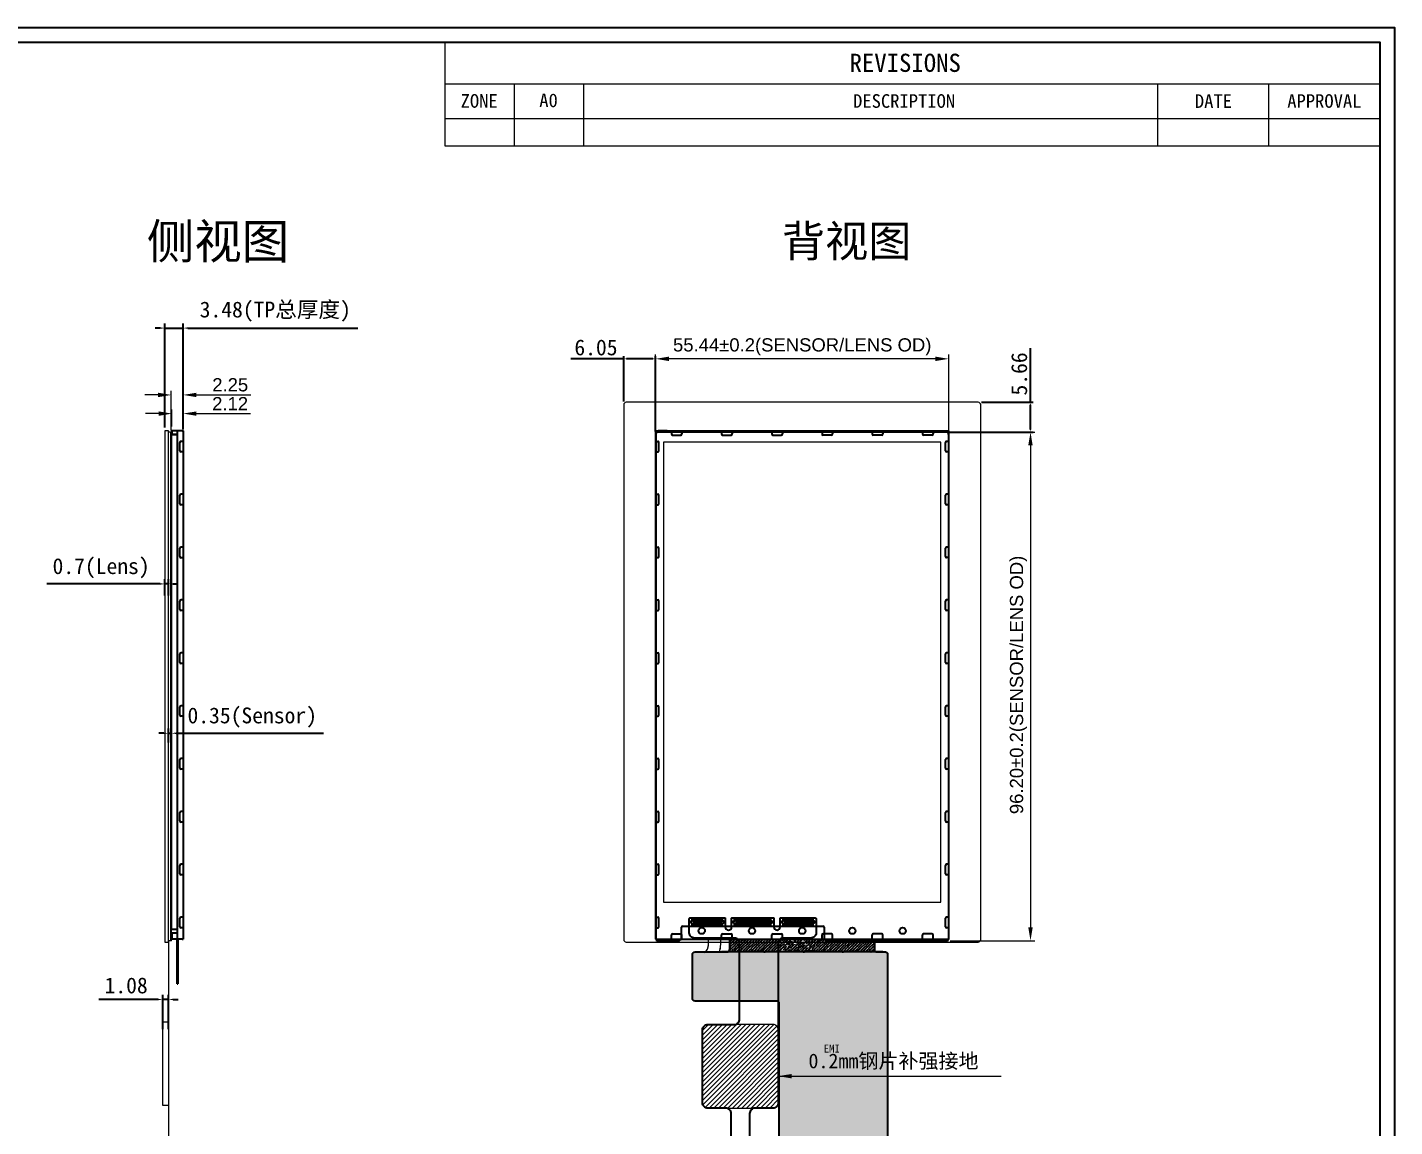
# Model space of a CAD drawing. Header units: millimetres. Extents: x 41784 to 43191, y -4854 to -4504.
# Drawn here: x 42931.9 to 43190.6, y -4711.9 to -4504 of the extents above; entities that cross this region are included whole.
import ezdxf

# ---------------------------------------------------------------- set-up
doc = ezdxf.new("R2010")
doc.units = ezdxf.units.MM
doc.header["$MEASUREMENT"] = 0
doc.header["$PDMODE"] = 3
doc.header["$PDSIZE"] = 0.3125
doc.linetypes.add('PHANTOM', pattern=[30.1625, 19.05, -1.5875, 3.175, -1.5875, 3.175, -1.5875])
doc.layers.get('0').update_dxf_attribs({"linetype": 'CONTINUOUS'})
doc.layers.get('Defpoints').update_dxf_attribs({"linetype": 'CONTINUOUS'})
for name, color, linetype in [('COVER LENS', 6, 'CONTINUOUS'), ('DEFAULT_3', 7, 'PHANTOM'), ('FPC', 3, 'CONTINUOUS'), ('ITO', 3, 'CONTINUOUS'), ('LCD-FPC', 30, 'CONTINUOUS'), ('sensor OD', 7, 'CONTINUOUS')]:
    doc.layers.add(name, color=color, linetype=linetype)
for name, color, linetype, lineweight in [('DIM', 4, 'CONTINUOUS', 9), ('DIM（标注）', 3, 'CONTINUOUS', 9), ('图框', 2, 'CONTINUOUS', 25), ('背胶', 2, 'CONTINUOUS', 18)]:
    doc.layers.add(name, color=color, linetype=linetype, lineweight=lineweight)
doc.styles.add('AAAAAA', font='arial.ttf')
doc.styles.add('Arial', font='arial.ttf', dxfattribs={"height": 2.5})
doc.styles.get("Standard").update_dxf_attribs({"font": 'simhei.ttf', "height": 3})
doc.styles.add('TITLE', font='arial.ttf')
doc.styles.add('宋体', font='', dxfattribs={"height": 3})
doc.styles.add('黑体', font='simhei.ttf', dxfattribs={"width": 0.9})
doc.styles.get('宋体').set_extended_font_data('SimSun')
doc.dimstyles.new('ISO-25$0', dxfattribs={"dimtxt": 5, "dimasz": 2.5, "dimexe": 0.8, "dimexo": 0.8, "dimtad": 1, "dimzin": 1, "dimdsep": 46, "dimtxsty": 'Arial', "dimcen": 0, "dimclrd": 256, "dimclre": 256, "dimadec": 0, "dimazin": 0, "dimtfac": 1, "dimtofl": 0, "dimtmove": 0, "dimatfit": 3, "dimfxl": 1, "dimtolj": 1, "dimlwd": 13, "dimlwe": 13, "dimarcsym": 0})
doc.dimstyles.new('ISO-25$7', dxfattribs={"dimscale": 0.5, "dimtxt": 2.5, "dimasz": 2, "dimexe": 0.65, "dimexo": 0, "dimtad": 0, "dimdsep": 46, "dimtxsty": 'TITLE', "dimcen": 1.6, "dimclrd": 7, "dimclre": 73, "dimclrt": 7, "dimazin": 0, "dimtfac": 1, "dimtofl": 0, "dimtmove": 0, "dimatfit": 0, "dimfxl": 1, "dimtolj": 1, "dimlwd": 9, "dimlwe": 9, "dimarcsym": 0})
doc.dimstyles.new('ISO-25_WS', dxfattribs={"dimscale": 1.8, "dimtxt": 5, "dimasz": 2.5, "dimexe": 1.25, "dimexo": 0.625, "dimtad": 1, "dimdsep": 46, "dimtxsty": 'Standard', "dimcen": 2.5, "dimadec": 0, "dimazin": 0, "dimtfac": 1, "dimtmove": 0, "dimatfit": 3, "dimfxl": 1, "dimtolj": 1, "dimtzin": 0, "dimarcsym": 0})

# ---------------------------------------------------------------- blocks, each defined once
blk = doc.blocks.new('*D260')
at = {"layer": 'Defpoints', "color": 0, "ltscale": 2}
for p in [(42957.92, -4609.28), (42957.92, -4612.61), (42958.62, -4612.61)]:
    blk.add_point(p, dxfattribs=at)
at = {"layer": 'DIM', "color": 0, "lineweight": -2, "ltscale": 2}
for p, q in [((42957.02, -4609.28), (42935.62, -4609.28)), ((42957.92, -4611.48), (42957.92, -4608.38)), ((42958.62, -4609.28), (42957.92, -4609.28)), ((42958.62, -4611.48), (42958.62, -4608.38)), ((42959.52, -4609.28), (42960.42, -4609.28))]:
    blk.add_line(p, q, dxfattribs=at)
at = {"layer": 'DIM', "color": 0, "ltscale": 2}
for points in [[(42957.02, -4609.13), (42957.02, -4609.43), (42957.92, -4609.28)], [(42959.52, -4609.13), (42959.52, -4609.43), (42958.62, -4609.28)]]:
    blk.add_solid(points, dxfattribs=at)
at = {"layer": 'DIM', "color": 0, "ltscale": 2, "insert": (42945.87, -4606.31), "char_height": 3, "attachment_point": 5}
blk.add_mtext('\\A1;0.7(Lens)', dxfattribs=at)
blk = doc.blocks.new('*D261')
at = {"layer": 'Defpoints', "color": 0, "ltscale": 2}
for p in [(42959.17, -4637.52), (42958.62, -4640.38), (42959.17, -4640.38)]:
    blk.add_point(p, dxfattribs=at)
at = {"layer": 'DIM', "color": 0, "lineweight": -2, "ltscale": 2}
for p, q in [((42957.72, -4637.52), (42956.82, -4637.52)), ((42958.62, -4639.25), (42958.62, -4636.62)), ((42958.62, -4637.52), (42959.17, -4637.52)), ((42959.17, -4639.25), (42959.17, -4636.62)), ((42960.07, -4637.52), (42987.95, -4637.52))]:
    blk.add_line(p, q, dxfattribs=at)
at = {"layer": 'DIM', "color": 0, "ltscale": 2}
for points in [[(42957.72, -4637.37), (42957.72, -4637.67), (42958.62, -4637.52)], [(42960.07, -4637.37), (42960.07, -4637.67), (42959.17, -4637.52)]]:
    blk.add_solid(points, dxfattribs=at)
at = {"layer": 'DIM', "color": 0, "ltscale": 2, "insert": (42974.46, -4634.55), "char_height": 3, "attachment_point": 5}
blk.add_mtext('\\A1;0.35(Sensor)', dxfattribs=at)
blk = doc.blocks.new('*D263')
at = {"layer": 'Defpoints', "color": 0, "ltscale": 2}
for p in [(42961.4, -4560.89), (42957.92, -4580.8), (42961.4, -4581.05)]:
    blk.add_point(p, dxfattribs=at)
at = {"layer": 'DIM', "color": 0, "lineweight": -2, "ltscale": 2}
for p, q in [((42957.92, -4579.67), (42957.92, -4559.99)), ((42961.4, -4579.93), (42961.4, -4559.99)), ((42957.02, -4560.89), (42956.12, -4560.89)), ((42957.92, -4560.89), (42961.4, -4560.89)), ((42962.3, -4560.89), (42994.45, -4560.89))]:
    blk.add_line(p, q, dxfattribs=at)
at = {"layer": 'DIM', "color": 0, "ltscale": 2}
for points in [[(42957.02, -4560.74), (42957.02, -4561.04), (42957.92, -4560.89)], [(42962.3, -4560.74), (42962.3, -4561.04), (42961.4, -4560.89)]]:
    blk.add_solid(points, dxfattribs=at)
at = {"layer": 'DIM', "color": 0, "ltscale": 2, "insert": (42978.82, -4557.77), "char_height": 3, "attachment_point": 5}
blk.add_mtext('\\A1;3.48(TP总厚度)', dxfattribs=at)
blk = doc.blocks.new('*D264')
at = {"layer": 'Defpoints', "color": 0}
for p in [(43050.78, -4566.7), (43050.78, -4581.09), (43106.22, -4581.31)]:
    blk.add_point(p, dxfattribs=at)
at = {"layer": 'DIM', "lineweight": 13}
for p, q in [((43050.78, -4580.29), (43050.78, -4565.9)), ((43103.72, -4566.7), (43053.28, -4566.7)), ((43106.22, -4580.51), (43106.22, -4565.9))]:
    blk.add_line(p, q, dxfattribs=at)
at = {"layer": 'DIM'}
for points in [[(43053.28, -4566.29), (43053.28, -4567.12), (43050.78, -4566.7)], [(43103.72, -4566.29), (43103.72, -4567.12), (43106.22, -4566.7)]]:
    blk.add_solid(points, dxfattribs=at)
at = {"layer": 'DIM', "color": 0, "insert": (43078.51, -4564.44), "char_height": 2.5, "attachment_point": 5, "style": 'Arial'}
blk.add_mtext('\\A1;55.44%%P0.2(SENSOR/LENS OD)', dxfattribs=at)
blk = doc.blocks.new('*D265')
at = {"layer": 'Defpoints', "color": 0}
for p in [(43105.52, -4580.57), (43105.73, -4676.76), (43121.7, -4676.76)]:
    blk.add_point(p, dxfattribs=at)
at = {"layer": 'DIM', "lineweight": 13}
for p, q in [((43106.32, -4580.57), (43122.5, -4580.57)), ((43121.7, -4583.07), (43121.7, -4674.26)), ((43106.53, -4676.76), (43122.5, -4676.76))]:
    blk.add_line(p, q, dxfattribs=at)
at = {"layer": 'DIM'}
for points in [[(43121.28, -4583.07), (43122.11, -4583.07), (43121.7, -4580.57)], [(43121.28, -4674.26), (43122.11, -4674.26), (43121.7, -4676.76)]]:
    blk.add_solid(points, dxfattribs=at)
at = {"layer": 'DIM', "color": 0, "insert": (43119.43, -4628.38), "char_height": 2.5, "attachment_point": 5, "rotation": 90, "style": 'Arial'}
blk.add_mtext('\\A1;96.20%%P0.2(SENSOR/LENS OD)', dxfattribs=at)
blk = doc.blocks.new('*D278')
at = {"layer": 'Defpoints', "color": 0, "ltscale": 2}
for p in [(42957.54, -4687.88), (42957.54, -4694.62), (42958.62, -4694.62)]:
    blk.add_point(p, dxfattribs=at)
at = {"layer": '背胶', "color": 0, "lineweight": -2, "ltscale": 2}
for p, q in [((42957.54, -4693.49), (42957.54, -4686.98)), ((42958.62, -4693.49), (42958.62, -4686.98)), ((42956.64, -4687.88), (42945.47, -4687.88)), ((42958.62, -4687.88), (42957.54, -4687.88)), ((42959.52, -4687.88), (42960.42, -4687.88))]:
    blk.add_line(p, q, dxfattribs=at)
at = {"layer": '背胶', "color": 0, "ltscale": 2}
for points in [[(42956.64, -4687.73), (42956.64, -4688.03), (42957.54, -4687.88)], [(42959.52, -4687.73), (42959.52, -4688.03), (42958.62, -4687.88)]]:
    blk.add_solid(points, dxfattribs=at)
at = {"layer": '背胶', "color": 0, "ltscale": 2, "insert": (42950.61, -4685.24), "char_height": 3, "attachment_point": 5}
blk.add_mtext('\\A1;1.08', dxfattribs=at)
blk = doc.blocks.new('*D282')
at = {"layer": 'Defpoints', "color": 0, "linetype": 'ByBlock', "ltscale": 2}
for p in [(43111.78, -4574.91), (43121.7, -4574.91), (43105.52, -4580.57)]:
    blk.add_point(p, dxfattribs=at)
at = {"layer": 'DIM', "color": 0, "lineweight": -2, "ltscale": 2}
for p, q in [((43121.7, -4574.91), (43121.7, -4564.7)), ((43121.7, -4580.07), (43121.7, -4575.41))]:
    blk.add_line(p, q, dxfattribs=at)
at = {"layer": 'DIM', "color": 0, "linetype": 'ByBlock', "lineweight": -2, "ltscale": 2}
for p, q in [((43112.4, -4574.91), (43122.2, -4574.91)), ((43106.14, -4580.57), (43122.2, -4580.57))]:
    blk.add_line(p, q, dxfattribs=at)
at = {"layer": 'DIM', "color": 0, "linetype": 'ByBlock', "ltscale": 2}
for points in [[(43121.61, -4575.41), (43121.78, -4575.41), (43121.7, -4574.91)], [(43121.61, -4580.07), (43121.78, -4580.07), (43121.7, -4580.57)]]:
    blk.add_solid(points, dxfattribs=at)
at = {"layer": 'DIM', "color": 0, "linetype": 'ByBlock', "ltscale": 2, "insert": (43119.57, -4569.56), "char_height": 3, "attachment_point": 5, "rotation": 90}
blk.add_mtext('\\A1;5.66', dxfattribs=at)
blk = doc.blocks.new('*D283')
at = {"layer": 'Defpoints', "color": 0, "linetype": 'ByBlock', "ltscale": 2}
for p in [(43044.74, -4566.7), (43044.74, -4575.41), (43050.78, -4581.09)]:
    blk.add_point(p, dxfattribs=at)
at = {"layer": 'DIM', "color": 0, "lineweight": -2, "ltscale": 2}
for p, q in [((43044.74, -4566.7), (43034.74, -4566.7)), ((43050.28, -4566.7), (43045.24, -4566.7))]:
    blk.add_line(p, q, dxfattribs=at)
at = {"layer": 'DIM', "color": 0, "linetype": 'ByBlock', "lineweight": -2, "ltscale": 2}
for p, q in [((43044.74, -4574.79), (43044.74, -4566.2)), ((43050.78, -4580.46), (43050.78, -4566.2))]:
    blk.add_line(p, q, dxfattribs=at)
at = {"layer": 'DIM', "color": 0, "linetype": 'ByBlock', "ltscale": 2}
for points in [[(43045.24, -4566.62), (43045.24, -4566.79), (43044.74, -4566.7)], [(43050.28, -4566.62), (43050.28, -4566.79), (43050.78, -4566.7)]]:
    blk.add_solid(points, dxfattribs=at)
at = {"layer": 'DIM', "color": 0, "linetype": 'ByBlock', "ltscale": 2, "insert": (43039.49, -4564.56), "char_height": 3, "attachment_point": 5}
blk.add_mtext('\\A1;6.05', dxfattribs=at)
blk = doc.blocks.new('*D299')
at = {"lineweight": 13}
for p, q in [((42956.78, -4577.06), (42954.28, -4577.06)), ((42959.28, -4579.51), (42959.28, -4576.26)), ((42961.4, -4579.51), (42961.4, -4576.26)), ((42963.9, -4577.06), (42974.16, -4577.06))]:
    blk.add_line(p, q, dxfattribs=at)
for points in [[(42956.78, -4576.65), (42956.78, -4577.48), (42959.28, -4577.06)], [(42963.9, -4576.65), (42963.9, -4577.48), (42961.4, -4577.06)]]:
    blk.add_solid(points)
at = {"layer": 'Defpoints', "color": 0}
for p in [(42961.4, -4577.06), (42959.28, -4580.31), (42961.4, -4580.31)]:
    blk.add_point(p, dxfattribs=at)
at = {"color": 0, "insert": (42970.28, -4575.18), "char_height": 2.5, "attachment_point": 5, "style": 'Arial'}
blk.add_mtext('\\A1;2.12', dxfattribs=at)
blk = doc.blocks.new('*D300')
at = {"lineweight": 13}
for p, q in [((42959.15, -4580.25), (42959.15, -4572.73)), ((42961.4, -4580.25), (42961.4, -4572.73)), ((42956.65, -4573.53), (42954.15, -4573.53)), ((42963.9, -4573.53), (42974.2, -4573.53))]:
    blk.add_line(p, q, dxfattribs=at)
for points in [[(42956.65, -4573.12), (42956.65, -4573.95), (42959.15, -4573.53)], [(42963.9, -4573.12), (42963.9, -4573.95), (42961.4, -4573.53)]]:
    blk.add_solid(points)
at = {"layer": 'Defpoints', "color": 0}
for p in [(42961.4, -4573.53), (42959.15, -4581.05), (42961.4, -4581.05)]:
    blk.add_point(p, dxfattribs=at)
at = {"color": 0, "insert": (42970.3, -4571.63), "char_height": 2.5, "attachment_point": 5, "style": 'Arial'}
blk.add_mtext('\\A1;2.25', dxfattribs=at)
blk = doc.blocks.new('asfrfg')
at = {"layer": 'DIM（标注）', "true_color": 0x939598}
h = blk.add_hatch(dxfattribs=at)
h.set_pattern_fill('ANSI31', color=252)
h.set_pattern_definition([(45, (38862.47461, -4074.40913), (-0.0883883476, 0.0883883476), [])])
h.paths.add_polyline_path([(43573.51, -4744.48), (43573.51, -4749.18, 0.414214), (43573.81, -4749.48), (43588.71, -4749.48), (43593.71, -4749.48, 0.414214), (43594.01, -4749.18), (43594.01, -4744.48)])
at = {"layer": 'ITO'}
h = blk.add_hatch(dxfattribs=at)
h.set_pattern_fill('ANSI35', color=256, scale=3, style=0)
h.set_pattern_definition([(45, (35737.8386, -3266.73634), (-0.530330086, 0.530330086), []), (45, (35738.3689, -3266.73634), (-0.530330086, 0.530330086), [0.9375, -0.1875, 0, -0.1875])])
h.paths.add_polyline_path([(43564.17, -4676.51), (43564.17, -4678.38, -0.414214), (43563.67, -4678.88), (43591.94, -4678.88, -0.414214), (43591.54, -4678.48), (43591.54, -4676.51)])
h.paths.add_polyline_path([(43573.74, -4679.24), (43581.2, -4679.24), (43581.2, -4676.28), (43573.74, -4676.28)], flags=9)
at = {"layer": 'ITO', "true_color": 0x939598}
h = blk.add_hatch(dxfattribs=at)
h.set_pattern_fill('ANSI33', color=252, scale=3, style=0)
h.set_pattern_definition([(45, (35737.8386, -3266.73634), (-0.530330086, 0.530330086), []), (45, (35738.3689, -3266.73634), (-0.530330086, 0.530330086), [0.375, -0.1875])])
h.paths.add_polyline_path([(43573.51, -4749.18, 0.414214), (43573.81, -4749.48), (43593.71, -4749.48, 0.414214), (43594.01, -4749.18), (43594.01, -4679.28, 0.414214), (43593.61, -4678.88), (43591.94, -4678.88), (43562.61, -4678.88), (43557.6, -4678.88, 0.414214), (43557.1, -4679.38), (43557.1, -4687.68, 0.414214), (43557.6, -4688.18), (43573.11, -4688.18, -0.414214), (43573.51, -4688.58)])
h.paths.add_polyline_path([(43581.57, -4698.27), (43585.53, -4698.27), (43585.53, -4696.11), (43581.57, -4696.11)], flags=24)
h.paths.add_polyline_path([(43573.56, -4744.67), (43578.07, -4744.67), (43578.07, -4741.15), (43573.56, -4741.15)], flags=24)
h.paths.add_polyline_path([(43591.38, -4744.63), (43594.16, -4744.63), (43594.16, -4741.27), (43591.38, -4741.27)], flags=9)
at = {"color": 7, "linetype": 'Continuous'}
blk.add_line((43605.08, -4580.31), (43603.43, -4580.31), dxfattribs=at)
blk.add_line((43552.29, -4676.48), (43550.14, -4676.48))
at = {"color": 0, "linetype": 'Continuous'}
for p, q in [((43560.14, -4677.47), (43560.14, -4676.48)), ((43560.14, -4677.47), (43560.14, -4676.48)), ((43562.44, -4677.47), (43562.44, -4676.48)), ((43562.44, -4677.47), (43562.44, -4676.48))]:
    blk.add_line(p, q, dxfattribs=at)
at = {"color": 2, "linetype": 'Continuous'}
for p, q in [((43560.14, -4677.47), (43560.14, -4676.48)), ((43562.44, -4677.47), (43562.44, -4676.48))]:
    blk.add_line(p, q, dxfattribs=at)
at = {"color": 2}
for radius, start, end in [(2, 308.265, 0), (2, 329.684, 0), (2, 329.684, 0), (4.3, 340.8638, 0), (4.3, 346.4206, 360), (4.3, 346.4206, 360)]:
    blk.add_arc((43558.14, -4677.47), radius, start, end, dxfattribs=at)
at = {"color": 0}
for radius, start, end in [(2, 308.265, 0), (2, 329.684, 0), (2, 329.684, 0), (4.3, 340.8638, 0), (4.3, 346.4206, 360), (4.3, 346.4206, 360)]:
    blk.add_arc((43558.14, -4677.47), radius, start, end, dxfattribs=at)
at = {"layer": 'DEFAULT_3', "color": 5, "linetype": 'ByBlock'}
for p, q in [((43550.14, -4580.31), (43550.14, -4676.48)), ((43550.14, -4580.31), (43605.58, -4580.31)), ((43552.29, -4580.31), (43550.64, -4580.31)), ((43605.58, -4676.48), (43605.58, -4580.31)), ((43550.14, -4676.48), (43605.58, -4676.48))]:
    blk.add_line(p, q, dxfattribs=at)
at = {"layer": 'DEFAULT_3', "color": 2, "linetype": 'ByBlock'}
for p, q in [((43553.11, -4580.31), (43553.11, -4580.91)), ((43555.11, -4580.31), (43555.11, -4580.91)), ((43562.61, -4580.31), (43562.61, -4580.91)), ((43564.61, -4580.31), (43564.61, -4580.91)), ((43572.11, -4580.31), (43572.11, -4580.91)), ((43574.11, -4580.31), (43574.11, -4580.91)), ((43581.61, -4580.31), (43581.61, -4580.91)), ((43583.61, -4580.31), (43583.61, -4580.91)), ((43591.11, -4580.31), (43591.11, -4580.91)), ((43593.11, -4580.31), (43593.11, -4580.91)), ((43600.61, -4580.31), (43600.61, -4580.91)), ((43602.61, -4580.31), (43602.61, -4580.91)), ((43550.14, -4582.31), (43550.54, -4582.31)), ((43550.74, -4584.11), (43550.74, -4582.51)), ((43553.31, -4581.11), (43554.91, -4581.11)), ((43562.81, -4581.11), (43564.41, -4581.11)), ((43572.31, -4581.11), (43573.91, -4581.11)), ((43583.41, -4581.11), (43581.81, -4581.11)), ((43592.91, -4581.11), (43591.31, -4581.11)), ((43602.41, -4581.11), (43600.81, -4581.11)), ((43604.98, -4584.11), (43604.98, -4582.51)), ((43605.58, -4582.31), (43605.18, -4582.31)), ((43550.14, -4584.31), (43550.54, -4584.31)), ((43605.58, -4584.31), (43605.18, -4584.31)), ((43550.14, -4592.31), (43550.54, -4592.31)), ((43550.74, -4594.11), (43550.74, -4592.51)), ((43604.98, -4594.11), (43604.98, -4592.51)), ((43605.58, -4592.31), (43605.18, -4592.31)), ((43550.14, -4594.31), (43550.54, -4594.31)), ((43605.58, -4594.31), (43605.18, -4594.31)), ((43550.14, -4602.31), (43550.54, -4602.31)), ((43550.14, -4604.31), (43550.54, -4604.31)), ((43550.74, -4604.11), (43550.74, -4602.51)), ((43604.98, -4604.11), (43604.98, -4602.51)), ((43605.58, -4602.31), (43605.18, -4602.31)), ((43605.58, -4604.31), (43605.18, -4604.31)), ((43550.14, -4612.31), (43550.54, -4612.31)), ((43550.14, -4614.31), (43550.54, -4614.31)), ((43550.74, -4614.11), (43550.74, -4612.51)), ((43604.98, -4614.11), (43604.98, -4612.51)), ((43605.58, -4612.31), (43605.18, -4612.31)), ((43605.58, -4614.31), (43605.18, -4614.31)), ((43550.14, -4622.31), (43550.54, -4622.31)), ((43605.58, -4622.31), (43605.18, -4622.31)), ((43550.14, -4624.31), (43550.54, -4624.31)), ((43550.74, -4624.11), (43550.74, -4622.51)), ((43604.98, -4624.11), (43604.98, -4622.51)), ((43605.58, -4624.31), (43605.18, -4624.31)), ((43550.14, -4632.31), (43550.54, -4632.31)), ((43550.74, -4634.11), (43550.74, -4632.51)), ((43604.98, -4634.11), (43604.98, -4632.51)), ((43605.58, -4632.31), (43605.18, -4632.31)), ((43550.14, -4634.31), (43550.54, -4634.31)), ((43605.58, -4634.31), (43605.18, -4634.31)), ((43550.14, -4642.31), (43550.54, -4642.31)), ((43550.74, -4644.11), (43550.74, -4642.51)), ((43604.98, -4644.11), (43604.98, -4642.51)), ((43605.58, -4642.31), (43605.18, -4642.31)), ((43550.14, -4644.31), (43550.54, -4644.31)), ((43605.58, -4644.31), (43605.18, -4644.31)), ((43550.14, -4652.31), (43550.54, -4652.31)), ((43550.74, -4654.11), (43550.74, -4652.51)), ((43604.98, -4654.11), (43604.98, -4652.51)), ((43605.58, -4652.31), (43605.18, -4652.31)), ((43550.14, -4654.31), (43550.54, -4654.31)), ((43605.58, -4654.31), (43605.18, -4654.31)), ((43550.14, -4662.31), (43550.54, -4662.31)), ((43550.74, -4664.11), (43550.74, -4662.51)), ((43604.98, -4664.11), (43604.98, -4662.51)), ((43605.58, -4662.31), (43605.18, -4662.31)), ((43550.14, -4664.31), (43550.54, -4664.31)), ((43605.58, -4664.31), (43605.18, -4664.31)), ((43550.14, -4672.31), (43550.54, -4672.31)), ((43550.74, -4674.11), (43550.74, -4672.51)), ((43604.98, -4674.11), (43604.98, -4672.51)), ((43605.58, -4672.31), (43605.18, -4672.31)), ((43550.14, -4674.31), (43550.54, -4674.31)), ((43553.11, -4676.48), (43553.11, -4675.68)), ((43553.31, -4675.48), (43554.91, -4675.48)), ((43555.11, -4676.48), (43555.11, -4675.68)), ((43562.61, -4676.48), (43562.61, -4675.68)), ((43562.81, -4675.48), (43564.41, -4675.48)), ((43564.61, -4676.48), (43564.61, -4675.68)), ((43572.11, -4676.48), (43572.11, -4675.68)), ((43572.31, -4675.48), (43573.91, -4675.48)), ((43574.11, -4676.48), (43574.11, -4675.68)), ((43581.61, -4676.48), (43581.61, -4675.68)), ((43583.41, -4675.48), (43581.81, -4675.48)), ((43583.61, -4676.48), (43583.61, -4675.68)), ((43591.11, -4676.48), (43591.11, -4675.68)), ((43592.91, -4675.48), (43591.31, -4675.48)), ((43593.11, -4676.48), (43593.11, -4675.68)), ((43600.61, -4676.48), (43600.61, -4675.68)), ((43602.41, -4675.48), (43600.81, -4675.48)), ((43602.61, -4676.48), (43602.61, -4675.68)), ((43605.58, -4674.31), (43605.18, -4674.31))]:
    blk.add_line(p, q, dxfattribs=at)
for centre in [(43558.86, -4674.88), (43568.36, -4674.88), (43577.86, -4674.88), (43587.36, -4674.88), (43596.86, -4674.88)]:
    blk.add_circle(centre, 0.6, dxfattribs=at)
for centre, start, end in [((43553.31, -4580.91), 180, 270), ((43554.91, -4580.91), 270, 0), ((43562.81, -4580.91), 180, 270), ((43564.41, -4580.91), 270, 0), ((43572.31, -4580.91), 180, 270), ((43573.91, -4580.91), 270, 0), ((43581.81, -4580.91), 180, 270), ((43583.41, -4580.91), 270, 0), ((43591.31, -4580.91), 180, 270), ((43592.91, -4580.91), 270, 0), ((43600.81, -4580.91), 180, 270), ((43602.41, -4580.91), 270, 0), ((43550.54, -4582.51), 0, 90), ((43605.18, -4582.51), 90, 180), ((43550.54, -4584.11), 270, 0), ((43605.18, -4584.11), 180, 270), ((43550.54, -4592.51), 0, 90), ((43605.18, -4592.51), 90, 180), ((43550.54, -4594.11), 270, 0), ((43605.18, -4594.11), 180, 270), ((43550.54, -4602.51), 0, 90), ((43550.54, -4604.11), 270, 0), ((43605.18, -4602.51), 90, 180), ((43605.18, -4604.11), 180, 270), ((43550.54, -4612.51), 0, 90), ((43550.54, -4614.11), 270, 0), ((43605.18, -4612.51), 90, 180), ((43605.18, -4614.11), 180, 270), ((43550.54, -4622.51), 0, 90), ((43605.18, -4622.51), 90, 180), ((43550.54, -4624.11), 270, 0), ((43605.18, -4624.11), 180, 270), ((43550.54, -4632.51), 0, 90), ((43605.18, -4632.51), 90, 180), ((43550.54, -4634.11), 270, 0), ((43605.18, -4634.11), 180, 270), ((43550.54, -4642.51), 0, 90), ((43605.18, -4642.51), 90, 180), ((43550.54, -4644.11), 270, 0), ((43605.18, -4644.11), 180, 270), ((43550.54, -4652.51), 0, 90), ((43605.18, -4652.51), 90, 180), ((43550.54, -4654.11), 270, 0), ((43605.18, -4654.11), 180, 270), ((43550.54, -4662.51), 0, 90), ((43605.18, -4662.51), 90, 180), ((43550.54, -4664.11), 270, 0), ((43605.18, -4664.11), 180, 270), ((43550.54, -4672.51), 0, 90), ((43550.54, -4674.11), 270, 0), ((43605.18, -4672.51), 90, 180), ((43605.18, -4674.11), 180, 270), ((43553.31, -4675.68), 90, 180), ((43554.91, -4675.68), 360, 90), ((43562.81, -4675.68), 90, 180), ((43564.41, -4675.68), 360, 90), ((43572.31, -4675.68), 90, 180), ((43573.91, -4675.68), 360, 90), ((43581.81, -4675.68), 90, 180), ((43583.41, -4675.68), 360, 90), ((43591.31, -4675.68), 90, 180), ((43592.91, -4675.68), 360, 90), ((43600.81, -4675.68), 90, 180), ((43602.41, -4675.68), 360, 90)]:
    blk.add_arc(centre, 0.2, start, end, dxfattribs=at)
at = {"layer": 'DIM（标注）'}
blk.add_line((43573.51, -4744.48), (43594.01, -4744.48), dxfattribs=at)
at = {"layer": 'FPC', "color": 30}
blk.add_lwpolyline([(43591.54, -4676.48), (43591.54, -4678.48, 0.414214), (43591.94, -4678.88), (43593.61, -4678.88, -0.414214), (43594.01, -4679.28), (43594.01, -4749.18, -0.414214), (43593.71, -4749.48), (43573.81, -4749.48, -0.414214), (43573.51, -4749.18), (43573.51, -4688.58, 0.414214), (43573.11, -4688.18), (43557.6, -4688.18, -0.414214), (43557.1, -4687.68), (43557.1, -4679.38, -0.414214), (43557.6, -4678.88), (43563.67, -4678.88, 0.414214), (43564.17, -4678.38), (43564.17, -4676.48)], format="xyb", dxfattribs=at)
at = {"layer": 'FPC', "color": 30, "true_color": 0xf26722}
blk.add_arc((43593.71, -4749.18), 0.3, 270, 0, dxfattribs=at)
blk.add_arc((43593.71, -4749.18), 0.3, 270, 0, dxfattribs=at)
blk.add_arc((43593.71, -4749.18), 0.3, 270, 0, dxfattribs=at)
blk.add_arc((43593.71, -4749.18), 0.3, 270, 0, dxfattribs=at)
blk.add_arc((43593.71, -4749.18), 0.3, 270, 0, dxfattribs=at)
blk.add_arc((43593.71, -4749.18), 0.3, 270, 0, dxfattribs=at)
blk.add_arc((43593.71, -4749.18), 0.3, 270, 0, dxfattribs=at)
blk.add_arc((43593.71, -4749.18), 0.3, 270, 0, dxfattribs=at)
at = {"layer": 'ITO'}
for p, q in [((43591.54, -4676.51), (43564.17, -4676.51)), ((43593.11, -4678.88), (43562.61, -4678.88))]:
    blk.add_line(p, q, dxfattribs=at)
at = {"layer": 'LCD-FPC', "color": 20}
blk.add_arc((43593.71, -4749.18), 0.3, 270, 0, dxfattribs=at)
blk.add_arc((43593.71, -4749.18), 0.3, 270, 0, dxfattribs=at)
blk.add_arc((43593.71, -4749.18), 0.3, 270, 0, dxfattribs=at)
blk.add_arc((43593.71, -4749.18), 0.3, 270, 0, dxfattribs=at)
at = {"color": 3, "true_color": 0x00ff00, "style": '黑体'}
blk.add_text('绿油区', height=1.5, dxfattribs=at).set_placement((43574.23, -4678.51))
at = {"color": 30, "style": '黑体'}
for s, height, p in [('EMI', 1.5, (43581.93, -4697.91)), ('40', 2.315, (43574.15, -4744.07)), ('1', 2.32, (43591.94, -4744.07))]:
    blk.add_text(s, height=height, dxfattribs=at).set_placement(p)

msp = doc.modelspace()

# ---------------------------------------------------------------- hatches: boundary and pattern name
at = {"layer": '背胶', "ltscale": 2}
h = msp.add_hatch(dxfattribs=at)
h.set_pattern_fill('ANSI31', color=4, scale=5, style=0)
h.set_pattern_definition([(45, (1786.39175, 20.56134), (-0.441941738, 0.441941738), [])])
h.paths.add_polyline_path([(43059.647, -4707.427, 0.4142136), (43060.647, -4708.427), (43072.986, -4708.427, 0.4142136), (43073.986, -4707.427), (43073.986, -4693.603, 0.4142136), (43072.986, -4692.603), (43060.647, -4692.603, 0.4142136), (43059.647, -4693.603)])

# ---------------------------------------------------------------- linework, layer by layer
at = {"color": 3}
for p, q in [((42960.247, -4581.054), (42959.147, -4581.054)), ((42959.147, -4581.054), (42959.147, -4674.556)), ((42959.147, -4674.556), (42960.247, -4674.556))]:
    msp.add_line(p, q, dxfattribs=at)
for points in [[(42741.802, -4504.006), (43190.59, -4504.006), (43190.59, -4854.335), (42741.802, -4854.335)], [(42744.602, -4506.806), (43187.79, -4506.806), (43187.79, -4851.535), (42744.602, -4851.535)]]:
    msp.add_lwpolyline(points, close=True)
at = {"layer": 'COVER LENS', "lineweight": 0}
msp.add_lwpolyline([(43111.776, -4574.912), (43045.236, -4574.912, 0.4142136), (43044.736, -4575.412), (43044.736, -4676.512, 0.4142136), (43045.236, -4677.012), (43111.776, -4677.012, 0.4142136), (43112.276, -4676.512), (43112.276, -4575.412, 0.4142136)], format="xyb", close=True, dxfattribs=at)
for points in [[(42957.922, -4677.013), (42958.622, -4677.013), (42958.622, -4580.318), (42957.922, -4580.318)], [(43104.726, -4582.462), (43052.286, -4582.462), (43052.286, -4669.462), (43104.726, -4669.462)]]:
    msp.add_lwpolyline(points, close=True, dxfattribs=at)
at = {"layer": 'DEFAULT_3', "color": 7, "linetype": 'ByBlock'}
for p, q in [((42959.277, -4580.312), (42959.277, -4580.982)), ((42959.277, -4675.282), (42959.277, -4676.482))]:
    msp.add_line(p, q, dxfattribs=at)
at = {"layer": 'DEFAULT_3', "linetype": 'ByBlock'}
for p, q in [((42961.217, -4580.312), (42959.277, -4580.312)), ((42959.277, -4580.982), (42960.247, -4580.982)), ((42959.277, -4675.282), (42960.247, -4675.282)), ((42961.217, -4676.482), (42959.277, -4676.482))]:
    msp.add_line(p, q, dxfattribs=at)
at = {"layer": 'DEFAULT_3', "color": 5, "linetype": 'ByBlock'}
for p, q in [((42960.247, -4580.312), (42960.247, -4676.482)), ((42961.217, -4580.312), (42961.397, -4580.312)), ((42961.397, -4580.312), (42961.397, -4676.482)), ((42961.217, -4676.482), (42961.397, -4676.482))]:
    msp.add_line(p, q, dxfattribs=at)
at = {"layer": 'DEFAULT_3', "color": 2, "linetype": 'ByBlock'}
for p, q in [((42960.797, -4584.112), (42960.797, -4582.512)), ((42961.397, -4582.312), (42960.997, -4582.312)), ((42961.397, -4584.312), (42960.997, -4584.312)), ((42960.797, -4594.112), (42960.797, -4592.512)), ((42961.397, -4592.312), (42960.997, -4592.312)), ((42961.397, -4594.312), (42960.997, -4594.312)), ((42960.797, -4604.112), (42960.797, -4602.512)), ((42961.397, -4602.312), (42960.997, -4602.312)), ((42961.397, -4604.312), (42960.997, -4604.312)), ((42960.797, -4614.112), (42960.797, -4612.512)), ((42961.397, -4612.312), (42960.997, -4612.312)), ((42961.397, -4614.312), (42960.997, -4614.312)), ((42961.397, -4622.312), (42960.997, -4622.312)), ((42960.797, -4624.112), (42960.797, -4622.512)), ((42961.397, -4624.312), (42960.997, -4624.312)), ((42960.797, -4634.112), (42960.797, -4632.512)), ((42961.397, -4632.312), (42960.997, -4632.312)), ((42961.397, -4634.312), (42960.997, -4634.312)), ((42960.797, -4644.112), (42960.797, -4642.512)), ((42961.397, -4642.312), (42960.997, -4642.312)), ((42961.397, -4644.312), (42960.997, -4644.312)), ((42960.797, -4654.112), (42960.797, -4652.512)), ((42961.397, -4652.312), (42960.997, -4652.312)), ((42961.397, -4654.312), (42960.997, -4654.312)), ((42960.797, -4664.112), (42960.797, -4662.512)), ((42961.397, -4662.312), (42960.997, -4662.312)), ((42961.397, -4664.312), (42960.997, -4664.312)), ((42960.797, -4674.112), (42960.797, -4672.512)), ((42961.397, -4672.312), (42960.997, -4672.312)), ((42961.397, -4674.312), (42960.997, -4674.312))]:
    msp.add_line(p, q, dxfattribs=at)
for centre, start, end in [((42960.997, -4582.512), 90, 180), ((42960.997, -4584.112), 180, 270), ((42960.997, -4592.512), 90, 180), ((42960.997, -4594.112), 180, 270), ((42960.997, -4602.512), 90, 180), ((42960.997, -4604.112), 180, 270), ((42960.997, -4612.512), 90, 180), ((42960.997, -4614.112), 180, 270), ((42960.997, -4622.512), 90, 180), ((42960.997, -4624.112), 180, 270), ((42960.997, -4632.512), 90, 180), ((42960.997, -4634.112), 180, 270), ((42960.997, -4642.512), 90, 180), ((42960.997, -4644.112), 180, 270), ((42960.997, -4652.512), 90, 180), ((42960.997, -4654.112), 180, 270), ((42960.997, -4662.512), 90, 180), ((42960.997, -4664.112), 180, 270), ((42960.997, -4672.512), 90, 180), ((42960.997, -4674.112), 180, 270)]:
    msp.add_arc(centre, 0.2, start, end, dxfattribs=at)
at = {"layer": 'DIM', "color": 3, "ltscale": 2}
for p, q in [((42958.622, -4676.813), (42958.622, -4580.518)), ((42958.622, -4580.518), (42959.172, -4580.518)), ((42958.972, -4580.518), (42958.972, -4676.813)), ((42959.147, -4580.518), (42959.147, -4676.813)), ((42959.172, -4676.813), (42958.622, -4676.813)), ((42958.622, -4676.813), (42958.622, -4746.971))]:
    msp.add_line(p, q, dxfattribs=at)
msp.add_lwpolyline([(42957.541, -4692.096), (42958.622, -4692.096), (42958.622, -4707.92), (42957.541, -4707.92)], close=True, dxfattribs=at)
at = {"layer": 'FPC'}
msp.add_line((42960.254, -4684.91), (42960.39, -4684.91), dxfattribs=at)
at = {"layer": 'FPC', "color": 3, "ltscale": 2}
for points in [[(43065.067, -4747.278), (43065.067, -4709.427, 0.4142136), (43064.067, -4708.427), (43060.647, -4708.427, -0.4142136), (43059.647, -4707.427), (43059.647, -4693.603, -0.4142136), (43060.647, -4692.603), (43065.669, -4692.603, 0.4142136), (43066.669, -4691.603), (43066.669, -4677.254, 0.4142136), (43065.669, -4676.254), (43058.151, -4676.254, -0.4142136), (43057.151, -4675.254), (43057.151, -4672.614, -0.4142136), (43057.351, -4672.414), (43063.851, -4672.414, -0.4142136), (43063.951, -4672.514), (43063.951, -4674.149, 0.4142136), (43064.551, -4674.749), (43064.551, -4674.749, 0.4142136), (43065.151, -4674.149), (43065.151, -4672.514, -0.4142136), (43065.251, -4672.414), (43073.051, -4672.414, -0.4142136), (43073.151, -4672.514), (43073.151, -4674.149, 0.4142136), (43073.751, -4674.749), (43073.751, -4674.749, 0.4142136), (43074.351, -4674.149), (43074.351, -4672.514, -0.4142136), (43074.451, -4672.414), (43080.951, -4672.414, -0.4142136), (43081.151, -4672.614), (43081.151, -4675.254, -0.4142136), (43080.151, -4676.254), (43074.986, -4676.254, 0.4142136), (43073.986, -4677.254), (43073.986, -4707.427, -0.4142136), (43072.986, -4708.427)], [(43072.986, -4708.427), (43069.567, -4708.427, 0.4142136), (43068.567, -4709.427), (43068.567, -4747.278, -0.4142136)]]:
    msp.add_lwpolyline(points, format="xyb", dxfattribs=at)
at = {"layer": 'FPC', "color": 1, "linetype": 'Continuous'}
for points in [[(43057.701, -4673.389), (43057.451, -4673.389), (43057.451, -4673.039), (43057.701, -4673.039), (43057.701, -4672.614), (43058.001, -4672.614), (43058.001, -4673.814), (43057.701, -4673.814)], [(43063.401, -4673.389), (43063.651, -4673.389), (43063.651, -4673.039), (43063.401, -4673.039), (43063.401, -4672.614), (43063.101, -4672.614), (43063.101, -4673.814), (43063.401, -4673.814)], [(43065.701, -4673.389), (43065.451, -4673.389), (43065.451, -4673.039), (43065.701, -4673.039), (43065.701, -4672.614), (43066.001, -4672.614), (43066.001, -4673.814), (43065.701, -4673.814)], [(43072.601, -4673.389), (43072.851, -4673.389), (43072.851, -4673.039), (43072.601, -4673.039), (43072.601, -4672.614), (43072.301, -4672.614), (43072.301, -4673.814), (43072.601, -4673.814)], [(43074.901, -4673.389), (43074.651, -4673.389), (43074.651, -4673.039), (43074.901, -4673.039), (43074.901, -4672.614), (43075.201, -4672.614), (43075.201, -4673.814), (43074.901, -4673.814)], [(43080.601, -4673.389), (43080.851, -4673.389), (43080.851, -4673.039), (43080.601, -4673.039), (43080.601, -4672.614), (43080.301, -4672.614), (43080.301, -4673.814), (43080.601, -4673.814)]]:
    msp.add_lwpolyline(points, close=True, dxfattribs=at)
at = {"layer": 'FPC', "color": 1}
for points in [[(43058.301, -4672.614), (43058.301, -4673.814), (43058.601, -4673.814), (43058.601, -4672.614)], [(43058.901, -4672.614), (43058.901, -4673.814), (43059.201, -4673.814), (43059.201, -4672.614)], [(43059.501, -4672.614), (43059.501, -4673.814), (43059.801, -4673.814), (43059.801, -4672.614)], [(43060.101, -4672.614), (43060.101, -4673.814), (43060.401, -4673.814), (43060.401, -4672.614)], [(43060.701, -4672.614), (43060.701, -4673.814), (43061.001, -4673.814), (43061.001, -4672.614)], [(43061.301, -4672.614), (43061.301, -4673.814), (43061.601, -4673.814), (43061.601, -4672.614)], [(43061.901, -4672.614), (43061.901, -4673.814), (43062.201, -4673.814), (43062.201, -4672.614)], [(43062.501, -4672.614), (43062.501, -4673.814), (43062.801, -4673.814), (43062.801, -4672.614)], [(43066.301, -4672.614), (43066.301, -4673.814), (43066.601, -4673.814), (43066.601, -4672.614)], [(43066.901, -4672.614), (43066.901, -4673.814), (43067.201, -4673.814), (43067.201, -4672.614)], [(43067.501, -4672.614), (43067.501, -4673.814), (43067.801, -4673.814), (43067.801, -4672.614)], [(43068.101, -4672.614), (43068.101, -4673.814), (43068.401, -4673.814), (43068.401, -4672.614)], [(43068.701, -4672.614), (43068.701, -4673.814), (43069.001, -4673.814), (43069.001, -4672.614)], [(43069.301, -4672.614), (43069.301, -4673.814), (43069.601, -4673.814), (43069.601, -4672.614)], [(43069.901, -4672.614), (43069.901, -4673.814), (43070.201, -4673.814), (43070.201, -4672.614)], [(43070.501, -4672.614), (43070.501, -4673.814), (43070.801, -4673.814), (43070.801, -4672.614)], [(43071.101, -4672.614), (43071.101, -4673.814), (43071.401, -4673.814), (43071.401, -4672.614)], [(43071.701, -4672.614), (43071.701, -4673.814), (43072.001, -4673.814), (43072.001, -4672.614)], [(43075.501, -4672.614), (43075.501, -4673.814), (43075.801, -4673.814), (43075.801, -4672.614)], [(43076.101, -4672.614), (43076.101, -4673.814), (43076.401, -4673.814), (43076.401, -4672.614)], [(43076.701, -4672.614), (43076.701, -4673.814), (43077.001, -4673.814), (43077.001, -4672.614)], [(43077.301, -4672.614), (43077.301, -4673.814), (43077.601, -4673.814), (43077.601, -4672.614)], [(43077.901, -4672.614), (43077.901, -4673.814), (43078.201, -4673.814), (43078.201, -4672.614)], [(43078.501, -4672.614), (43078.501, -4673.814), (43078.801, -4673.814), (43078.801, -4672.614)], [(43079.101, -4672.614), (43079.101, -4673.814), (43079.401, -4673.814), (43079.401, -4672.614)], [(43079.701, -4672.614), (43079.701, -4673.814), (43080.001, -4673.814), (43080.001, -4672.614)]]:
    msp.add_lwpolyline(points, close=True, dxfattribs=at)
at = {"layer": 'FPC'}
for points in [[(42960.254, -4684.91), (42960.255, -4676.482)], [(42960.389, -4676.482), (42960.39, -4684.91)]]:
    msp.add_lwpolyline(points, dxfattribs=at)
at = {"layer": 'sensor OD'}
for p, q in [((43050.887, -4580.667), (43050.787, -4581.064)), ((43050.787, -4581.064), (43050.787, -4676.268)), ((43051.283, -4580.568), (43050.887, -4580.667)), ((43105.728, -4580.568), (43051.283, -4580.568)), ((43106.124, -4580.667), (43105.728, -4580.568)), ((43106.224, -4581.064), (43106.124, -4580.667)), ((43106.224, -4676.268), (43106.224, -4581.064)), ((43055.851, -4674.014), (43082.451, -4674.014)), ((43050.787, -4676.268), (43050.887, -4676.664)), ((43050.887, -4676.664), (43051.283, -4676.763)), ((43051.283, -4676.763), (43055.051, -4676.763)), ((43055.651, -4676.163), (43055.651, -4674.214)), ((43082.651, -4674.214), (43082.651, -4676.163)), ((43083.251, -4676.763), (43105.728, -4676.763)), ((43105.728, -4676.763), (43106.124, -4676.664)), ((43106.124, -4676.664), (43106.224, -4676.268))]:
    msp.add_line(p, q, dxfattribs=at)
for centre, radius, start, end in [((43055.851, -4674.214), 0.2, 90, 180), ((43082.451, -4674.214), 0.2, 360, 90), ((43055.051, -4676.163), 0.6, 270, 0), ((43083.251, -4676.163), 0.6, 180, 270)]:
    msp.add_arc(centre, radius, start, end, dxfattribs=at)
at = {"layer": '图框', "lineweight": 5}
for p, q in [((43010.965, -4526.485), (43010.965, -4506.806)), ((43187.79, -4526.485), (43010.965, -4526.485))]:
    msp.add_line(p, q, dxfattribs=at)
for points in [[(43010.965, -4514.678), (43187.79, -4514.678)], [(43024.084, -4526.485), (43024.084, -4514.678)], [(43037.203, -4526.485), (43037.203, -4514.678)], [(43145.808, -4526.485), (43145.808, -4514.678)], [(43166.799, -4526.485), (43166.799, -4514.678)], [(43010.965, -4521.238), (43187.79, -4521.238)]]:
    msp.add_lwpolyline(points, dxfattribs=at)
at = {"layer": '背胶', "color": 4, "ltscale": 2}
msp.add_lwpolyline([(43072.986, -4692.603), (43060.647, -4692.603, 0.4142136), (43059.647, -4693.603), (43059.647, -4707.427, 0.4142136), (43060.647, -4708.427), (43072.986, -4708.427, 0.4142136), (43073.986, -4707.427), (43073.986, -4693.603, 0.4142136)], format="xyb", close=True, dxfattribs=at)

# ---------------------------------------------------------------- block references
at = {"layer": 'DIM', "color": 4, "linetype": 'ByBlock'}
msp.add_blockref('asfrfg', (-499.355, 0), dxfattribs=at)

# ---------------------------------------------------------------- texts
at = {"attachment_point": 1}
for s, insert, char_height, width in [('{\\fSimSun|b0|i0|c134|p54;侧视图}', (42954.52, -4541.188), 6.58411, 128.45945), ('{\\fSimSun|b0|i0|c134|p54;背视图}', (43074.674, -4541.444), 5.98556, 24.40042)]:
    msp.add_mtext(s, dxfattribs=dict(at, insert=insert, char_height=char_height, width=width))
at = {"layer": 'DIM', "insert": (43079.688, -4699.663), "char_height": 2.7783, "width": 39.4889, "attachment_point": 4, "style": 'AAAAAA'}
msp.add_mtext('{\\fSimSun|b0|i0|c134|p54;0.2mm钢片补强接地}', dxfattribs=at)
at = {"layer": '图框', "lineweight": 5, "width": 14.99501, "attachment_point": 5, "style": '宋体'}
for s, insert, char_height in [('{\\C2;REVISIONS}', (43097.995, -4510.742), 3.44064), ('ZONE', (43017.399, -4517.94), 2.5805), ('A0', (43030.519, -4517.83), 2.5805), ('DESCRIPTION', (43097.788, -4517.958), 2.58048), ('DATE', (43156.303, -4517.958), 2.5805), ('APPROVAL', (43177.294, -4517.958), 2.5805)]:
    msp.add_mtext(s, dxfattribs=dict(at, insert=insert, char_height=char_height))

# ---------------------------------------------------------------- dimensions: what is measured, and where the dimension line sits
at = {"color": 3}
for base, p1, p2, picture, middle in [((42961.397, -4573.532), (42959.147, -4581.054), (42961.397, -4581.054), '*D300', (42970.3, -4571.63)), ((42961.397, -4577.062), (42959.277, -4580.312), (42961.397, -4580.312), '*D299', (42970.278, -4575.182))]:
    dim = msp.add_linear_dim(base=base, p1=p1, p2=p2, dimstyle='ISO-25$0', override={"dimfxl": 0.5}, dxfattribs=at)
    dim.commit()
    dim.dimension.update_dxf_attribs({"geometry": picture, "text_midpoint": middle})
at = {"layer": 'DIM', "color": 4, "ltscale": 2}
for base, p1, p2, text, picture, middle in [((42961.397, -4560.894), (42957.922, -4580.8), (42961.397, -4581.054), '3.48(TP总厚度)', '*D263', (42978.825, -4557.772)), ((42957.922, -4609.284), (42958.622, -4612.609), (42957.922, -4612.609), '<>(Lens)', '*D260', (42945.871, -4606.314)), ((42959.172, -4637.52), (42958.622, -4640.377), (42959.172, -4640.377), '0.35(Sensor)', '*D261', (42974.46, -4634.549))]:
    dim = msp.add_linear_dim(base=base, p1=p1, p2=p2, text=text, dimstyle='ISO-25_WS', override={"dimasz": 0.5, "dimexe": 0.5, "dimarcsym": 1}, dxfattribs=at)
    dim.commit()
    dim.dimension.update_dxf_attribs({"geometry": picture, "text_midpoint": middle})
at = {"layer": 'DIM', "color": 4, "linetype": 'ByBlock', "ltscale": 2}
dim = msp.add_linear_dim(base=(43044.736, -4566.703), p1=(43050.782, -4581.087), p2=(43044.736, -4575.412), dimstyle='ISO-25_WS', override={"dimscale": 1, "dimasz": 0.5, "dimexe": 0.5}, dxfattribs=at)
dim.commit()
dim.dimension.update_dxf_attribs({"geometry": '*D283', "text_midpoint": (43039.49, -4564.561)})
at = {"layer": 'DIM'}
for base, p1, p2, angle, picture, middle in [((43050.782, -4566.703), (43106.224, -4581.313), (43050.782, -4581.087), 180, '*D264', (43078.507, -4566.703)), ((43121.6952, -4676.7635), (43105.5191, -4580.5682), (43105.7278, -4676.7635), 90, '*D265', (43121.6952, -4628.384))]:
    dim = msp.add_linear_dim(base=base, p1=p1, p2=p2, angle=angle, text='<>%%P0.2(SENSOR/LENS OD)', dimstyle='ISO-25$0', dxfattribs=at)
    dim.commit()
    dim.dimension.update_dxf_attribs({"geometry": picture, "text_midpoint": middle, "dimtype": 160})
at = {"layer": 'DIM', "color": 4, "linetype": 'ByBlock', "ltscale": 2}
dim = msp.add_linear_dim(base=(43121.695, -4574.912), p1=(43105.519, -4580.568), p2=(43111.776, -4574.912), angle=90, dimstyle='ISO-25_WS', override={"dimscale": 1, "dimasz": 0.5, "dimexe": 0.5}, dxfattribs=at)
dim.commit()
dim.dimension.update_dxf_attribs({"geometry": '*D282', "text_midpoint": (43119.57, -4569.557)})
at = {"layer": '背胶', "color": 4, "ltscale": 2}
dim = msp.add_linear_dim(base=(42957.541, -4687.882), p1=(42958.622, -4694.619), p2=(42957.541, -4694.619), dimstyle='ISO-25_WS', override={"dimasz": 0.5, "dimexe": 0.5, "dimarcsym": 1}, dxfattribs=at)
dim.commit()
dim.dimension.update_dxf_attribs({"geometry": '*D278', "text_midpoint": (42950.605, -4685.24)})

# ---------------------------------------------------------------- leaders
at = {"layer": 'DIM'}
msp.add_leader([(43073.986, -4702.384), (43116.149, -4702.384)], dimstyle='ISO-25$7', override={"dimscale": 1, "dimtxt": 5, "dimasz": 2.5, "dimexe": 0.8, "dimexo": 0.8, "dimtad": 1, "dimzin": 1, "dimtxsty": 'Arial', "dimcen": 0, "dimclrd": 256, "dimclre": 256, "dimclrt": 0, "dimadec": 0, "dimatfit": 3, "dimlwd": 13, "dimlwe": 13}, dxfattribs=at)

doc.saveas('drawing.dxf')
